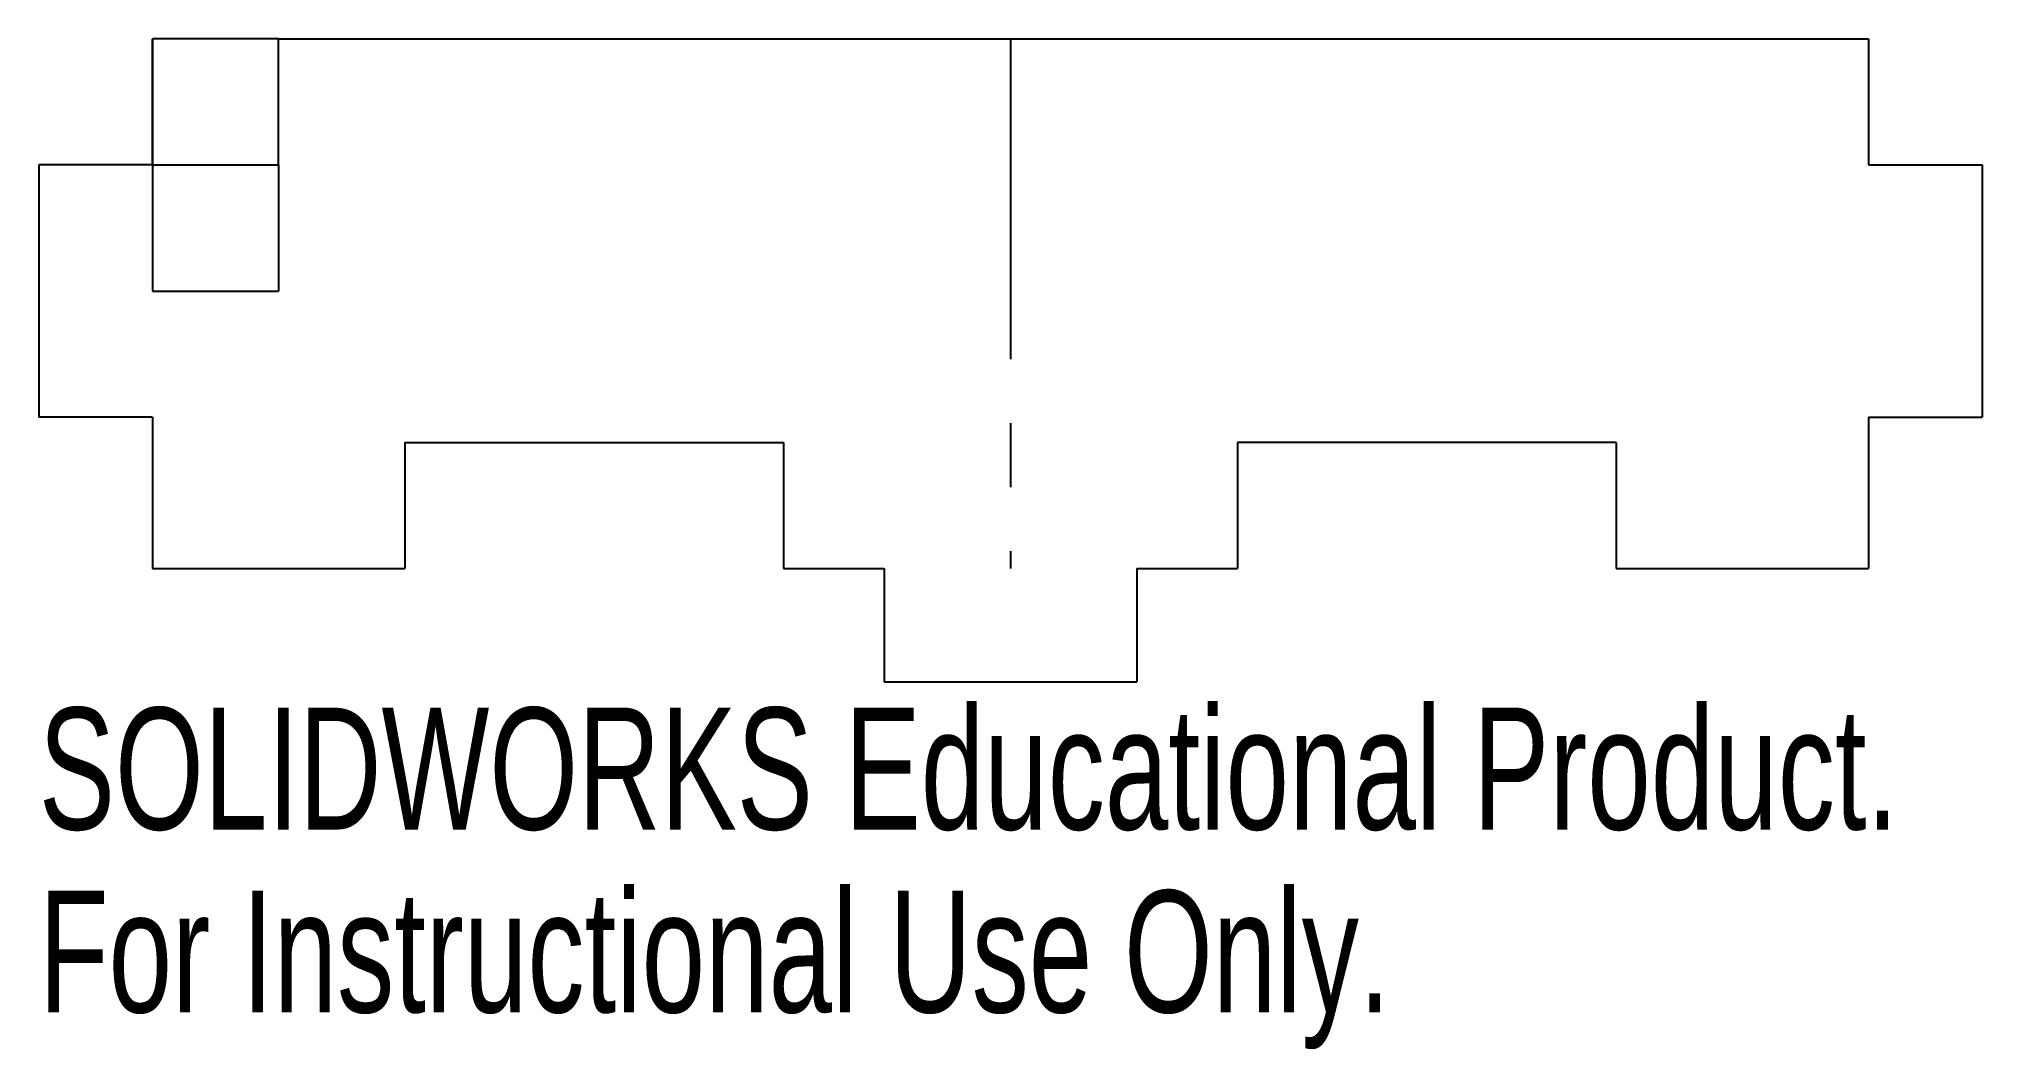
# Model space of a CAD drawing. Header units: millimetres. Extents: x -45.6 to 31.4, y -19.6 to 20.5.
import ezdxf

# ---------------------------------------------------------------- set-up
doc = ezdxf.new("R2010")
doc.units = ezdxf.units.MM
doc.linetypes.add('CENTERX2', pattern=[20.32, 12.7, -2.54, 2.54, -2.54])
doc.styles.add('SLDTEXTSTYLE0', font='TXT', dxfattribs={"width": 0.7})

msp = doc.modelspace()

# ---------------------------------------------------------------- linework, layer by layer
at = {"color": 7, "linetype": 'Continuous'}
for p, q in [((-41.124, 20.463), (-41.124, 15.463)), ((-36.124, 20.463), (-41.124, 20.463)), ((-41.124, 15.463), (-41.124, 20.463)), ((-36.124, 20.463), (26.876, 20.463)), ((-36.124, 15.463), (-36.124, 20.463)), ((26.876, 20.463), (26.876, 15.463)), ((-41.124, 15.463), (-45.624, 15.463)), ((-45.624, 15.463), (-45.624, 5.463)), ((-41.124, 15.463), (-36.124, 15.463)), ((-41.124, 15.463), (-36.124, 15.463)), ((-41.124, 15.463), (-41.124, 10.463)), ((-36.124, 15.463), (-36.124, 10.463)), ((26.876, 15.463), (31.376, 15.463)), ((31.376, 15.463), (31.376, 5.463)), ((-41.124, 10.463), (-36.124, 10.463)), ((-41.124, 5.463), (-45.624, 5.463)), ((-41.124, 5.463), (-41.124, -0.537)), ((26.876, 5.463), (26.876, -0.537)), ((26.876, 5.463), (31.376, 5.463)), ((-31.124, 4.463), (-16.124, 4.463)), ((-31.124, 4.463), (-31.124, -0.537)), ((-16.124, 4.463), (-16.124, -0.537)), ((1.876, 4.463), (1.876, -0.537)), ((16.876, 4.463), (1.876, 4.463)), ((16.876, 4.463), (16.876, -0.537)), ((-41.124, -0.537), (-31.124, -0.537)), ((-16.124, -0.537), (-12.124, -0.537)), ((-12.124, -0.537), (-12.124, -5.037)), ((-2.124, -0.537), (1.876, -0.537)), ((-2.124, -0.537), (-2.124, -5.037)), ((16.876, -0.537), (26.876, -0.537)), ((-12.124, -5.037), (-2.124, -5.037))]:
    msp.add_line(p, q, dxfattribs=at)
at = {"color": 7, "linetype": 'CENTERX2'}
msp.add_line((-7.124, 20.463), (-7.124, -0.537), dxfattribs=at)

# ---------------------------------------------------------------- texts
at = {"color": 7, "linetype": 'Continuous', "char_height": 4.83362, "attachment_point": 1, "style": 'SLDTEXTSTYLE0'}
for s, insert in [('SOLIDWORKS Educational Product.', (-45.624, -6.056)), ('For Instructional Use Only.', (-45.624, -13.307))]:
    msp.add_mtext(s, dxfattribs=dict(at, insert=insert))

doc.saveas('drawing.dxf')
